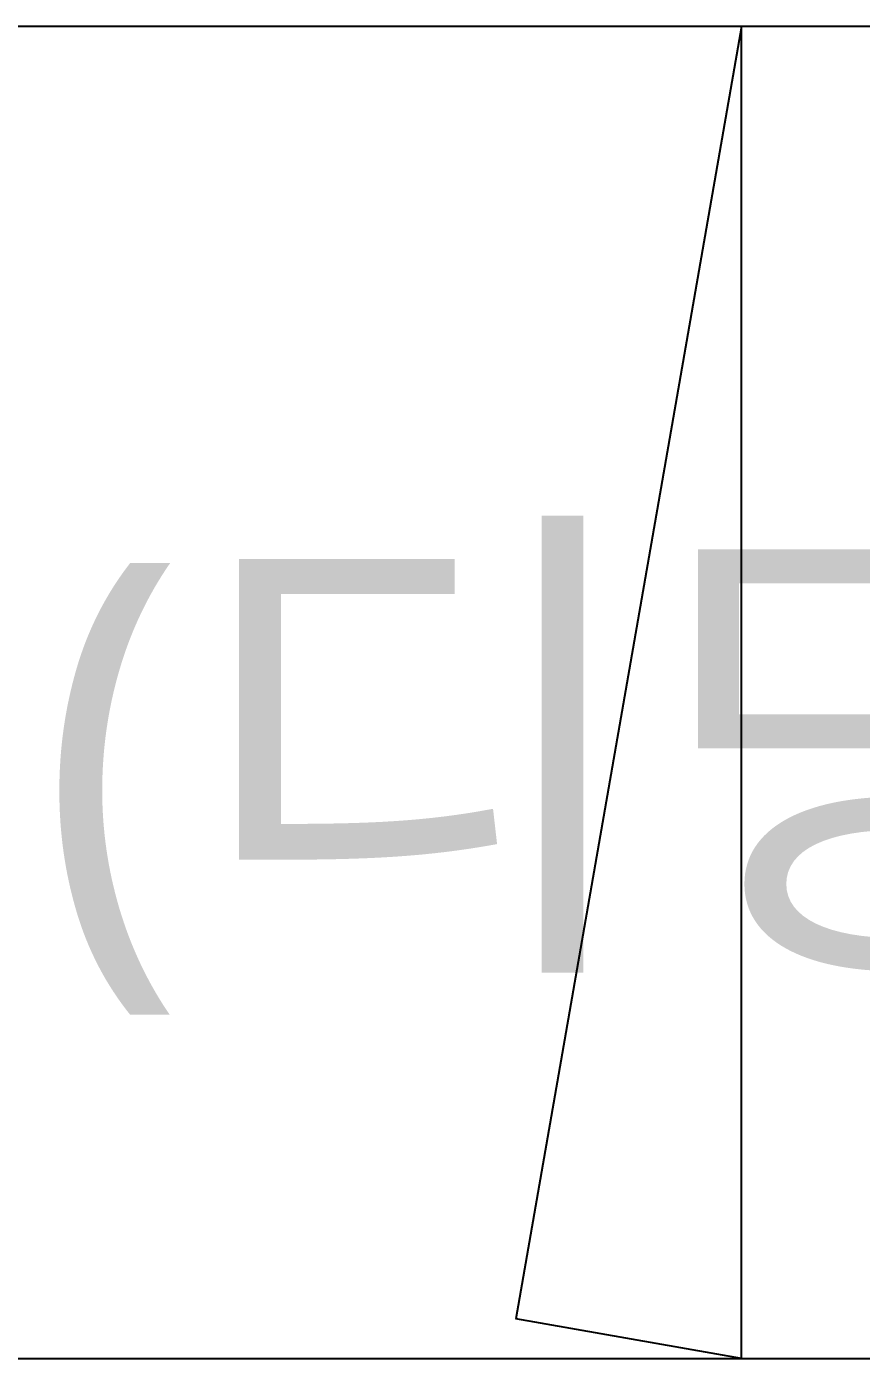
# Model space of a CAD drawing. Extents: x 11477420 to 23072185, y -28506554 to -14238804.
# Drawn here: x 11518707 to 11519208, y -14252139 to -14251339 of the extents above; entities that cross this region are included whole.
import ezdxf
from ezdxf.enums import TextEntityAlignment as Align

# ---------------------------------------------------------------- set-up
doc = ezdxf.new("R2010")
doc.units = 0
doc.header["$LTSCALE"] = 50
doc.header["$MEASUREMENT"] = 0
for name, color, linetype in [('03-TEXT', 3, 'CONTINUOUS'), ('04_FUR', 6, 'CONTINUOUS'), ('가구', 6, 'CONTINUOUS')]:
    doc.layers.add(name, color=color, linetype=linetype)
doc.styles.add('맑은 고딕', font='malgun.ttf')

# ---------------------------------------------------------------- blocks, each defined once
blk = doc.blocks.new('BEDD')
at = {"layer": '가구'}
for p, q in [((190657.67, 168272.66), (190657.67, 166632.66)), ((189857.67, 166652.66), (189857.67, 168252.66)), ((189857.67, 166962.34), (190633.99, 167097.91)), ((190657.67, 167102.04), (190657.67, 166962.34)), ((190657.67, 166962.34), (189857.67, 166962.34))]:
    blk.add_line(p, q, dxfattribs=at)
blk.add_lwpolyline([(190657.67, 166962.34), (190633.99, 167097.91)], dxfattribs=at)

msp = doc.modelspace()

# ---------------------------------------------------------------- block references
at = {"layer": '04_FUR', "xscale": -1, "rotation": 90}
msp.add_blockref('BEDD', (11686098.72, -14061481.78), dxfattribs=at)

# ---------------------------------------------------------------- texts
at = {"layer": '03-TEXT', "style": '맑은 고딕'}
msp.add_text('(디밍)', height=222.222, dxfattribs=at).set_placement((11518715.07, -14251661.65), align=Align.TOP_LEFT)

doc.saveas('drawing.dxf')
